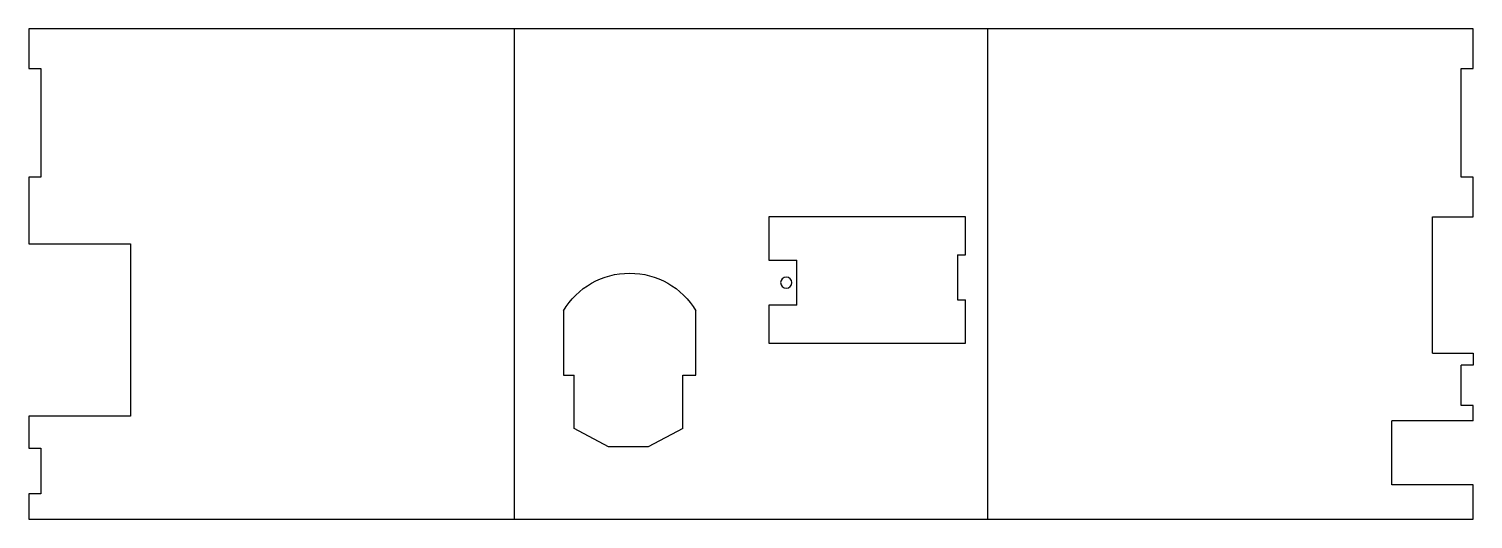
# Model space of a CAD drawing. Header units: inches. Extents: x 5 to 368, y 5 to 129.
import ezdxf

# ---------------------------------------------------------------- set-up
doc = ezdxf.new("R2010")
doc.units = ezdxf.units.IN
doc.header["$MEASUREMENT"] = 0
doc.layers.add('cut', color=1, linetype='Continuous')
doc.layers.add('fold_up', color=5, linetype='Continuous')

msp = doc.modelspace()

# ---------------------------------------------------------------- linework, layer by layer
at = {"layer": 'cut', "extrusion": (-1.22465e-16, 0, -1)}
for p, q in [((4.54, 128.68), (4.54, 118.68)), ((367.54, 128.68), (4.54, 128.68)), ((367.54, 118.68), (367.54, 128.68)), ((4.54, 118.68), (7.54, 118.68)), ((7.54, 118.68), (7.54, 91.38)), ((364.54, 91.38), (364.54, 118.68)), ((364.54, 118.68), (367.54, 118.68)), ((4.54, 91.38), (4.54, 74.62)), ((7.54, 91.38), (4.54, 91.38)), ((367.54, 91.38), (364.54, 91.38)), ((367.54, 81.38), (367.54, 91.38)), ((239.94, 81.4), (190.54, 81.4)), ((190.54, 81.4), (190.54, 70.52)), ((239.94, 71.84), (239.94, 81.4)), ((357.29, 81.38), (367.54, 81.38)), ((357.29, 47.13), (357.29, 81.38)), ((4.54, 74.62), (30.09, 74.62)), ((30.09, 74.62), (30.09, 31.26)), ((190.54, 70.52), (197.54, 70.52)), ((197.54, 59.21), (197.54, 70.52)), ((237.94, 71.84), (239.94, 71.84)), ((237.94, 71.84), (237.94, 60.52)), ((197.54, 59.21), (190.54, 59.21)), ((190.54, 59.21), (190.54, 49.65)), ((237.94, 60.52), (239.94, 60.52)), ((239.94, 49.65), (239.94, 60.52)), ((138.87, 57.79), (138.87, 41.63)), ((172.21, 41.63), (172.21, 57.79)), ((190.54, 49.65), (239.94, 49.65)), ((357.29, 47.13), (367.54, 47.13)), ((367.54, 44.13), (364.54, 44.13)), ((364.54, 33.99), (364.54, 44.13)), ((367.54, 47.13), (367.54, 44.13)), ((138.87, 41.63), (141.56, 41.63)), ((141.56, 28.17), (141.56, 41.63)), ((168.9, 41.63), (172.21, 41.63)), ((168.9, 28.22), (168.9, 41.63)), ((367.54, 33.99), (364.54, 33.99)), ((367.54, 30.15), (367.54, 33.99)), ((4.54, 31.26), (4.54, 23.26)), ((30.09, 31.26), (4.54, 31.26)), ((367.54, 30.15), (347.09, 30.15)), ((347.09, 14.06), (347.09, 30.15)), ((150.18, 23.58), (141.56, 28.17)), ((168.9, 28.22), (160.18, 23.58)), ((4.54, 23.26), (7.54, 23.26)), ((7.54, 23.26), (7.54, 11.76)), ((160.18, 23.58), (150.18, 23.58)), ((7.54, 11.76), (4.54, 11.76)), ((4.54, 11.76), (4.54, 5.41)), ((367.54, 14.06), (347.09, 14.06)), ((367.54, 5.41), (367.54, 14.06)), ((4.54, 5.41), (367.54, 5.41))]:
    msp.add_line(p, q, dxfattribs=at)
msp.add_circle((-194.89, 64.87), 1.4, dxfattribs=at)
msp.add_arc((-155.54, 47.84), 19.41, 30.8421, 149.1579, dxfattribs=at)
at = {"layer": 'fold_up', "extrusion": (-1.22465e-16, 0, -1)}
for p, q in [((126.54, 128.68), (126.54, 5.41)), ((245.54, 5.41), (245.54, 128.68))]:
    msp.add_line(p, q, dxfattribs=at)

doc.saveas('drawing.dxf')
